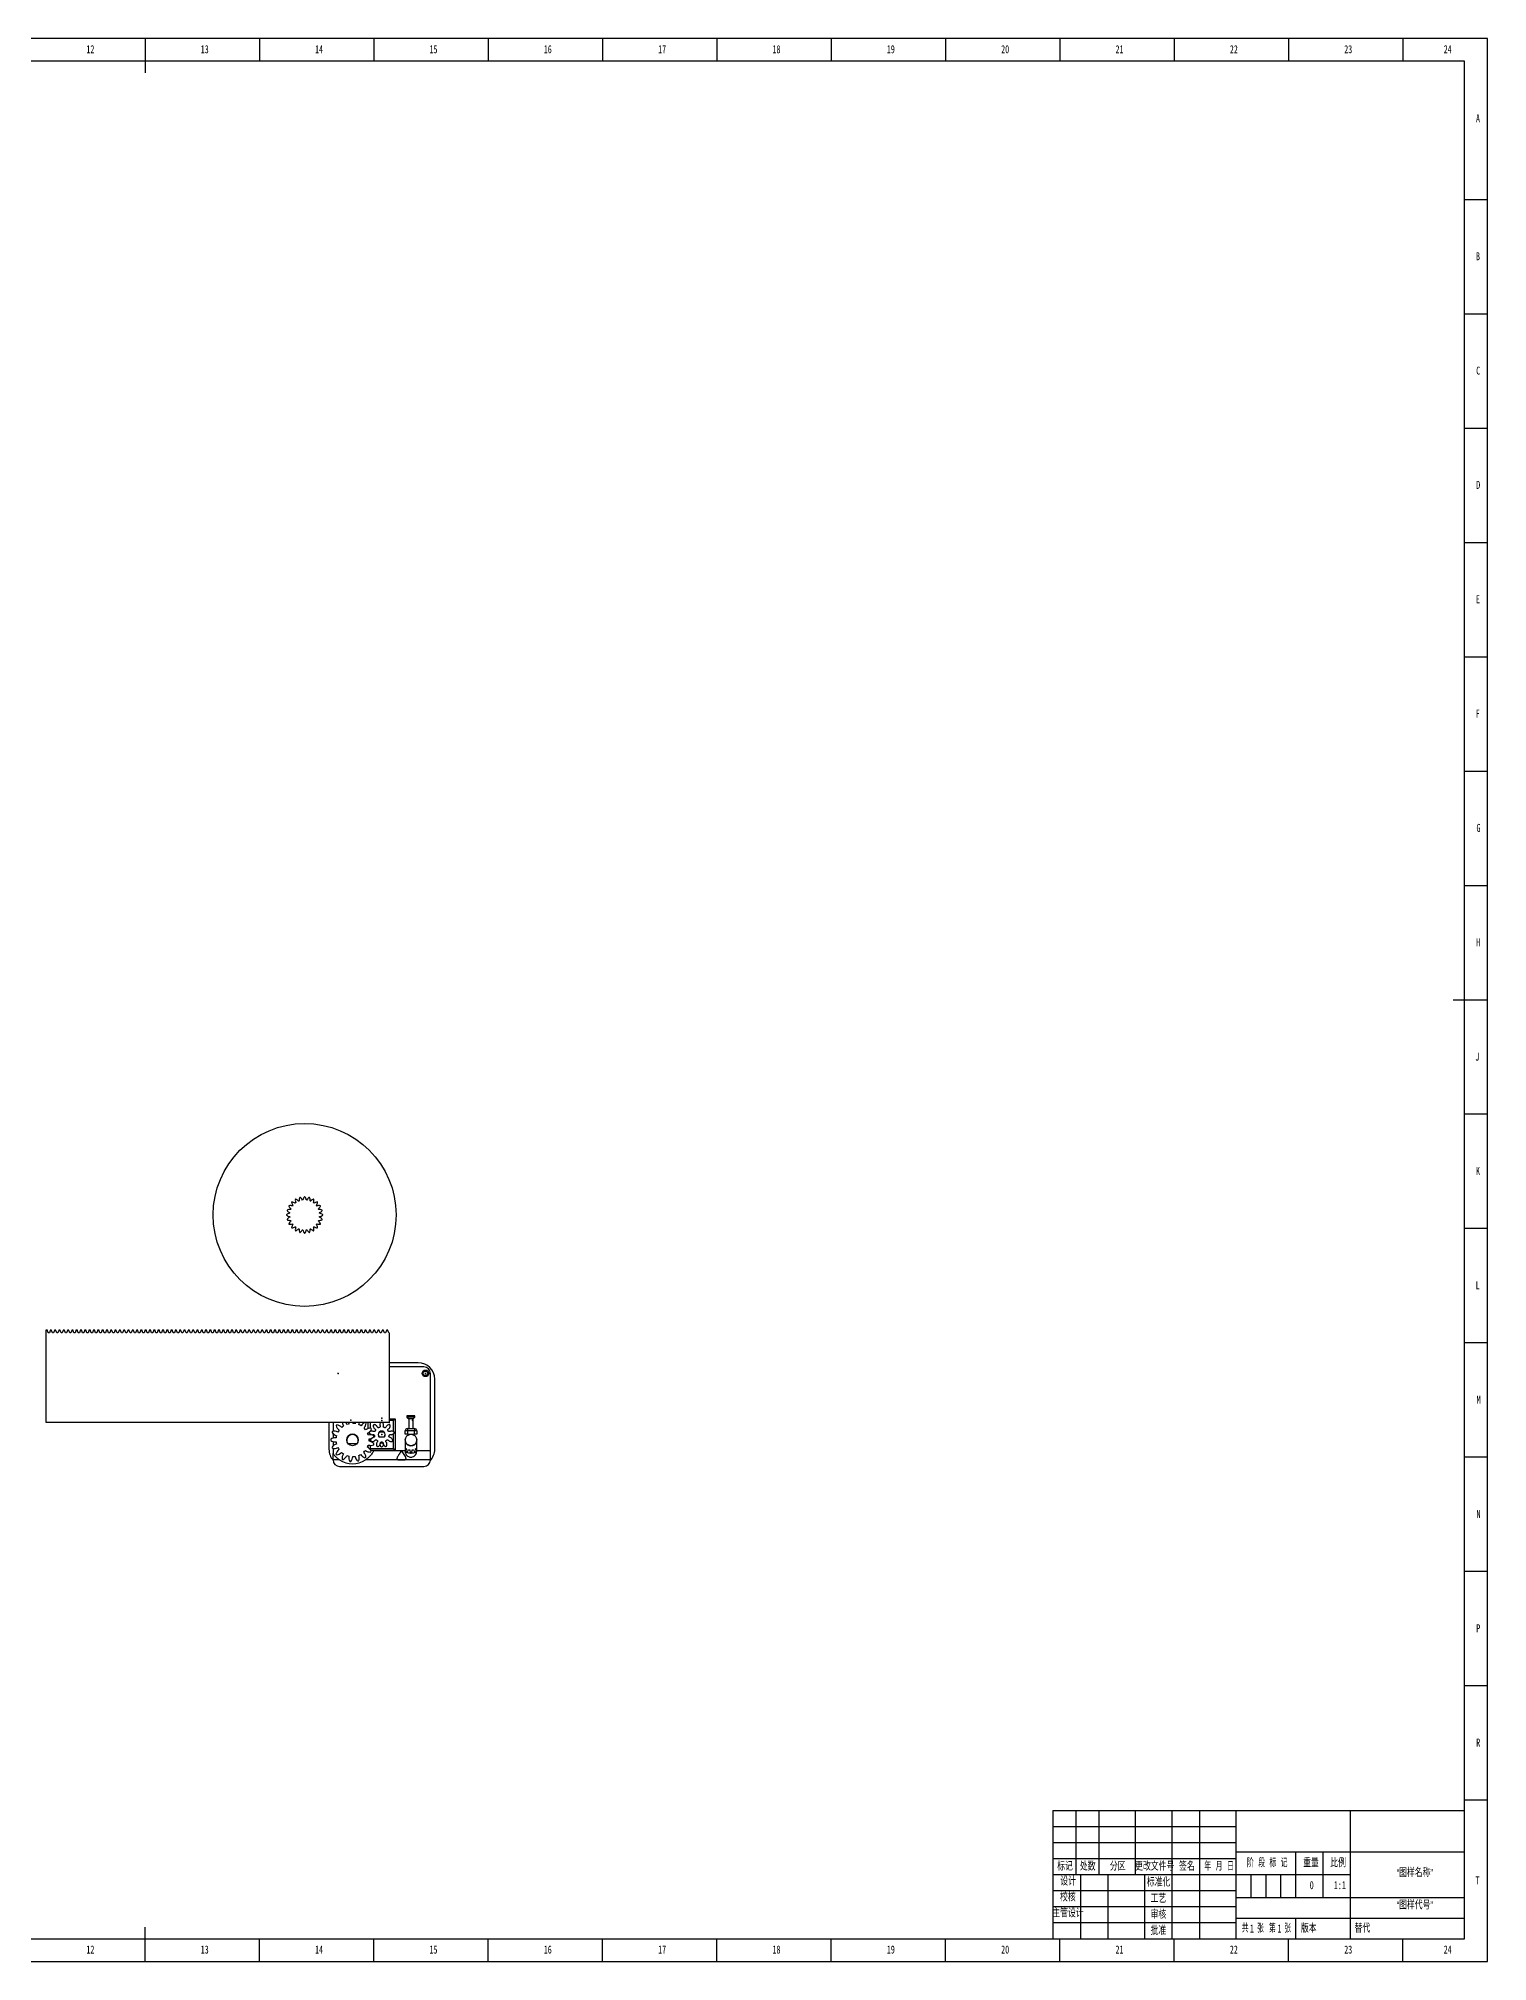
# Model space of a CAD drawing. Header units: millimetres. Extents: x 0 to 1189, y 0 to 841.
# Drawn here: x 555 to 1189, y 0 to 841 of the extents above; entities that cross this region are included whole.
import ezdxf

# ---------------------------------------------------------------- set-up
doc = ezdxf.new("R2010")
doc.units = ezdxf.units.MM
doc.header["$PDSIZE"] = -1
for name, color, linetype in [('10', 7, 'Continuous'), ('5', 7, 'Continuous'), ('9', 7, 'Continuous'), ('SLD-0', 7, 'Continuous')]:
    doc.layers.add(name, color=color, linetype=linetype)
doc.styles.add('SLDTEXTSTYLE0', font='TXT', dxfattribs={"width": 0.7, "bigfont": 'bigfont'})
doc.styles.add('SLDTEXTSTYLE1', font='TXT', dxfattribs={"width": 0.6, "bigfont": 'bigfont'})
doc.styles.add('SLDTEXTSTYLE2', font='TXT', dxfattribs={"width": 0.614286, "bigfont": 'bigfont'})
doc.styles.add('SLDTEXTSTYLE3', font='TXT', dxfattribs={"width": 0.62, "bigfont": 'bigfont'})
doc.styles.add('SLDTEXTSTYLE5', font='TXT', dxfattribs={"width": 0.7})

msp = doc.modelspace()

# ---------------------------------------------------------------- linework, layer by layer
at = {"color": 7, "linetype": 'Continuous', "lineweight": 25}
for p, q in [((558.8, 235.7), (558.8, 276.3)), ((558.8, 276.3), (559.13, 276.3)), ((559.62, 274.95), (559.13, 276.3)), ((560.15, 274.95), (559.62, 274.95)), ((560.64, 276.3), (560.15, 274.95)), ((560.64, 276.3), (561.01, 276.3)), ((561.5, 274.95), (561.01, 276.3)), ((562.04, 274.95), (561.5, 274.95)), ((562.53, 276.3), (562.04, 274.95)), ((562.53, 276.3), (562.9, 276.3)), ((563.39, 274.95), (562.9, 276.3)), ((563.92, 274.95), (563.39, 274.95)), ((564.41, 276.3), (563.92, 274.95)), ((564.41, 276.3), (564.78, 276.3)), ((565.27, 274.95), (564.78, 276.3)), ((565.81, 274.95), (565.27, 274.95)), ((566.3, 276.3), (565.81, 274.95)), ((566.3, 276.3), (566.67, 276.3)), ((567.16, 274.95), (566.67, 276.3)), ((567.69, 274.95), (567.16, 274.95)), ((568.18, 276.3), (567.69, 274.95)), ((568.18, 276.3), (568.55, 276.3)), ((569.04, 274.95), (568.55, 276.3)), ((569.58, 274.95), (569.04, 274.95)), ((570.07, 276.3), (569.58, 274.95)), ((570.07, 276.3), (570.44, 276.3)), ((570.93, 274.95), (570.44, 276.3)), ((571.46, 274.95), (570.93, 274.95)), ((571.95, 276.3), (571.46, 274.95)), ((571.95, 276.3), (572.32, 276.3)), ((572.81, 274.95), (572.32, 276.3)), ((573.35, 274.95), (572.81, 274.95)), ((573.84, 276.3), (573.35, 274.95)), ((573.84, 276.3), (574.21, 276.3)), ((574.7, 274.95), (574.21, 276.3)), ((575.23, 274.95), (574.7, 274.95)), ((575.72, 276.3), (575.23, 274.95)), ((575.72, 276.3), (576.09, 276.3)), ((576.58, 274.95), (576.09, 276.3)), ((577.12, 274.95), (576.58, 274.95)), ((577.61, 276.3), (577.12, 274.95)), ((577.61, 276.3), (577.98, 276.3)), ((578.47, 274.95), (577.98, 276.3)), ((579, 274.95), (578.47, 274.95)), ((579.49, 276.3), (579, 274.95)), ((579.49, 276.3), (579.86, 276.3)), ((580.35, 274.95), (579.86, 276.3)), ((580.89, 274.95), (580.35, 274.95)), ((581.38, 276.3), (580.89, 274.95)), ((581.38, 276.3), (581.75, 276.3)), ((582.24, 274.95), (581.75, 276.3)), ((582.77, 274.95), (582.24, 274.95)), ((583.26, 276.3), (582.77, 274.95)), ((583.26, 276.3), (583.63, 276.3)), ((584.12, 274.95), (583.63, 276.3)), ((584.66, 274.95), (584.12, 274.95)), ((585.15, 276.3), (584.66, 274.95)), ((585.15, 276.3), (585.52, 276.3)), ((586.01, 274.95), (585.52, 276.3)), ((586.54, 274.95), (586.01, 274.95)), ((587.03, 276.3), (586.54, 274.95)), ((587.03, 276.3), (587.4, 276.3)), ((587.89, 274.95), (587.4, 276.3)), ((588.43, 274.95), (587.89, 274.95)), ((588.92, 276.3), (588.43, 274.95)), ((588.92, 276.3), (589.29, 276.3)), ((589.78, 274.95), (589.29, 276.3)), ((590.31, 274.95), (589.78, 274.95)), ((590.8, 276.3), (590.31, 274.95)), ((590.8, 276.3), (591.17, 276.3)), ((591.66, 274.95), (591.17, 276.3)), ((592.2, 274.95), (591.66, 274.95)), ((592.69, 276.3), (592.2, 274.95)), ((592.69, 276.3), (593.06, 276.3)), ((593.55, 274.95), (593.06, 276.3)), ((594.08, 274.95), (593.55, 274.95)), ((594.57, 276.3), (594.08, 274.95)), ((594.57, 276.3), (594.94, 276.3)), ((595.43, 274.95), (594.94, 276.3)), ((595.97, 274.95), (595.43, 274.95)), ((596.46, 276.3), (595.97, 274.95)), ((596.46, 276.3), (596.83, 276.3)), ((597.32, 274.95), (596.83, 276.3)), ((597.85, 274.95), (597.32, 274.95)), ((598.34, 276.3), (597.85, 274.95)), ((598.34, 276.3), (598.71, 276.3)), ((599.2, 274.95), (598.71, 276.3)), ((599.74, 274.95), (599.2, 274.95)), ((600.23, 276.3), (599.74, 274.95)), ((600.23, 276.3), (600.59, 276.3)), ((601.09, 274.95), (600.59, 276.3)), ((601.62, 274.95), (601.09, 274.95)), ((602.11, 276.3), (601.62, 274.95)), ((602.11, 276.3), (602.48, 276.3)), ((602.97, 274.95), (602.48, 276.3)), ((603.51, 274.95), (602.97, 274.95)), ((604, 276.3), (603.51, 274.95)), ((604, 276.3), (604.36, 276.3)), ((604.86, 274.95), (604.36, 276.3)), ((605.39, 274.95), (604.86, 274.95)), ((605.88, 276.3), (605.39, 274.95)), ((605.88, 276.3), (606.25, 276.3)), ((606.74, 274.95), (606.25, 276.3)), ((607.28, 274.95), (606.74, 274.95)), ((607.77, 276.3), (607.28, 274.95)), ((607.77, 276.3), (608.13, 276.3)), ((608.63, 274.95), (608.13, 276.3)), ((609.16, 274.95), (608.63, 274.95)), ((609.65, 276.3), (609.16, 274.95)), ((609.65, 276.3), (610.02, 276.3)), ((610.51, 274.95), (610.02, 276.3)), ((611.05, 274.95), (610.51, 274.95)), ((611.54, 276.3), (611.05, 274.95)), ((611.54, 276.3), (611.9, 276.3)), ((612.4, 274.95), (611.9, 276.3)), ((612.93, 274.95), (612.4, 274.95)), ((613.42, 276.3), (612.93, 274.95)), ((613.42, 276.3), (613.79, 276.3)), ((614.28, 274.95), (613.79, 276.3)), ((614.82, 274.95), (614.28, 274.95)), ((615.31, 276.3), (614.82, 274.95)), ((615.31, 276.3), (615.67, 276.3)), ((616.17, 274.95), (615.67, 276.3)), ((616.7, 274.95), (616.17, 274.95)), ((617.19, 276.3), (616.7, 274.95)), ((617.19, 276.3), (617.56, 276.3)), ((618.05, 274.95), (617.56, 276.3)), ((618.59, 274.95), (618.05, 274.95)), ((619.08, 276.3), (618.59, 274.95)), ((619.08, 276.3), (619.44, 276.3)), ((619.94, 274.95), (619.44, 276.3)), ((620.47, 274.95), (619.94, 274.95)), ((620.96, 276.3), (620.47, 274.95)), ((620.96, 276.3), (621.33, 276.3)), ((621.82, 274.95), (621.33, 276.3)), ((622.36, 274.95), (621.82, 274.95)), ((622.85, 276.3), (622.36, 274.95)), ((622.85, 276.3), (623.21, 276.3)), ((623.71, 274.95), (623.21, 276.3)), ((624.24, 274.95), (623.71, 274.95)), ((624.73, 276.3), (624.24, 274.95)), ((624.73, 276.3), (625.1, 276.3)), ((625.59, 274.95), (625.1, 276.3)), ((626.13, 274.95), (625.59, 274.95)), ((626.62, 276.3), (626.13, 274.95)), ((626.62, 276.3), (626.98, 276.3)), ((627.48, 274.95), (626.98, 276.3)), ((628.01, 274.95), (627.48, 274.95)), ((628.5, 276.3), (628.01, 274.95)), ((628.5, 276.3), (628.87, 276.3)), ((629.36, 274.95), (628.87, 276.3)), ((629.9, 274.95), (629.36, 274.95)), ((630.39, 276.3), (629.9, 274.95)), ((630.39, 276.3), (630.75, 276.3)), ((631.25, 274.95), (630.75, 276.3)), ((631.78, 274.95), (631.25, 274.95)), ((632.27, 276.3), (631.78, 274.95)), ((632.27, 276.3), (632.64, 276.3)), ((633.13, 274.95), (632.64, 276.3)), ((633.67, 274.95), (633.13, 274.95)), ((634.16, 276.3), (633.67, 274.95)), ((634.16, 276.3), (634.52, 276.3)), ((635.02, 274.95), (634.52, 276.3)), ((635.55, 274.95), (635.02, 274.95)), ((636.04, 276.3), (635.55, 274.95)), ((636.04, 276.3), (636.41, 276.3)), ((636.9, 274.95), (636.41, 276.3)), ((637.43, 274.95), (636.9, 274.95)), ((637.93, 276.3), (637.43, 274.95)), ((637.93, 276.3), (638.29, 276.3)), ((638.79, 274.95), (638.29, 276.3)), ((639.32, 274.95), (638.79, 274.95)), ((639.81, 276.3), (639.32, 274.95)), ((639.81, 276.3), (640.18, 276.3)), ((640.67, 274.95), (640.18, 276.3)), ((641.2, 274.95), (640.67, 274.95)), ((641.7, 276.3), (641.2, 274.95)), ((641.7, 276.3), (642.06, 276.3)), ((642.56, 274.95), (642.06, 276.3)), ((643.09, 274.95), (642.56, 274.95)), ((643.58, 276.3), (643.09, 274.95)), ((643.58, 276.3), (643.95, 276.3)), ((644.44, 274.95), (643.95, 276.3)), ((644.97, 274.95), (644.44, 274.95)), ((645.47, 276.3), (644.97, 274.95)), ((645.47, 276.3), (645.83, 276.3)), ((646.33, 274.95), (645.83, 276.3)), ((646.86, 274.95), (646.33, 274.95)), ((647.35, 276.3), (646.86, 274.95)), ((647.35, 276.3), (647.72, 276.3)), ((648.21, 274.95), (647.72, 276.3)), ((648.74, 274.95), (648.21, 274.95)), ((649.24, 276.3), (648.74, 274.95)), ((649.24, 276.3), (649.6, 276.3)), ((650.1, 274.95), (649.6, 276.3)), ((650.63, 274.95), (650.1, 274.95)), ((651.12, 276.3), (650.63, 274.95)), ((651.12, 276.3), (651.49, 276.3)), ((651.98, 274.95), (651.49, 276.3)), ((652.51, 274.95), (651.98, 274.95)), ((653.01, 276.3), (652.51, 274.95)), ((653.01, 276.3), (653.37, 276.3)), ((653.87, 274.95), (653.37, 276.3)), ((654.4, 274.95), (653.87, 274.95)), ((654.89, 276.3), (654.4, 274.95)), ((654.89, 276.3), (655.26, 276.3)), ((655.75, 274.95), (655.26, 276.3)), ((656.28, 274.95), (655.75, 274.95)), ((656.78, 276.3), (656.28, 274.95)), ((656.78, 276.3), (657.14, 276.3)), ((657.63, 274.95), (657.14, 276.3)), ((658.17, 274.95), (657.63, 274.95)), ((658.66, 276.3), (658.17, 274.95)), ((658.66, 276.3), (659.03, 276.3)), ((659.52, 274.95), (659.03, 276.3)), ((660.05, 274.95), (659.52, 274.95)), ((660.55, 276.3), (660.05, 274.95)), ((660.55, 276.3), (660.91, 276.3)), ((661.4, 274.95), (660.91, 276.3)), ((661.94, 274.95), (661.4, 274.95)), ((662.43, 276.3), (661.94, 274.95)), ((662.43, 276.3), (662.8, 276.3)), ((663.29, 274.95), (662.8, 276.3)), ((663.82, 274.95), (663.29, 274.95)), ((664.32, 276.3), (663.82, 274.95)), ((664.32, 276.3), (664.68, 276.3)), ((665.17, 274.95), (664.68, 276.3)), ((665.71, 274.95), (665.17, 274.95)), ((666.2, 276.3), (665.71, 274.95)), ((666.2, 276.3), (666.57, 276.3)), ((667.06, 274.95), (666.57, 276.3)), ((667.59, 274.95), (667.06, 274.95)), ((668.09, 276.3), (667.59, 274.95)), ((668.09, 276.3), (668.45, 276.3)), ((668.94, 274.95), (668.45, 276.3)), ((669.48, 274.95), (668.94, 274.95)), ((669.97, 276.3), (669.48, 274.95)), ((669.97, 276.3), (670.34, 276.3)), ((670.83, 274.95), (670.34, 276.3)), ((671.36, 274.95), (670.83, 274.95)), ((671.86, 276.3), (671.36, 274.95)), ((671.86, 276.3), (672.22, 276.3)), ((672.71, 274.95), (672.22, 276.3)), ((673.25, 274.95), (672.71, 274.95)), ((673.74, 276.3), (673.25, 274.95)), ((673.74, 276.3), (674.11, 276.3)), ((674.6, 274.95), (674.11, 276.3)), ((675.13, 274.95), (674.6, 274.95)), ((675.63, 276.3), (675.13, 274.95)), ((675.63, 276.3), (675.99, 276.3)), ((676.48, 274.95), (675.99, 276.3)), ((677.02, 274.95), (676.48, 274.95)), ((677.51, 276.3), (677.02, 274.95)), ((677.51, 276.3), (677.88, 276.3)), ((678.37, 274.95), (677.88, 276.3)), ((678.9, 274.95), (678.37, 274.95)), ((679.4, 276.3), (678.9, 274.95)), ((679.4, 276.3), (679.76, 276.3)), ((680.25, 274.95), (679.76, 276.3)), ((680.79, 274.95), (680.25, 274.95)), ((681.28, 276.3), (680.79, 274.95)), ((681.28, 276.3), (681.65, 276.3)), ((682.14, 274.95), (681.65, 276.3)), ((682.67, 274.95), (682.14, 274.95)), ((683.17, 276.3), (682.67, 274.95)), ((683.17, 276.3), (683.53, 276.3)), ((684.02, 274.95), (683.53, 276.3)), ((684.56, 274.95), (684.02, 274.95)), ((685.05, 276.3), (684.56, 274.95)), ((685.05, 276.3), (685.42, 276.3)), ((685.91, 274.95), (685.42, 276.3)), ((686.44, 274.95), (685.91, 274.95)), ((686.94, 276.3), (686.44, 274.95)), ((686.94, 276.3), (687.3, 276.3)), ((687.79, 274.95), (687.3, 276.3)), ((688.33, 274.95), (687.79, 274.95)), ((688.82, 276.3), (688.33, 274.95)), ((688.82, 276.3), (689.19, 276.3)), ((689.68, 274.95), (689.19, 276.3)), ((690.21, 274.95), (689.68, 274.95)), ((690.71, 276.3), (690.21, 274.95)), ((690.71, 276.3), (691.07, 276.3)), ((691.56, 274.95), (691.07, 276.3)), ((692.1, 274.95), (691.56, 274.95)), ((692.59, 276.3), (692.1, 274.95)), ((692.59, 276.3), (692.96, 276.3)), ((693.45, 274.95), (692.96, 276.3)), ((693.98, 274.95), (693.45, 274.95)), ((694.47, 276.3), (693.98, 274.95)), ((694.47, 276.3), (694.84, 276.3)), ((695.33, 274.95), (694.84, 276.3)), ((695.87, 274.95), (695.33, 274.95)), ((696.36, 276.3), (695.87, 274.95)), ((696.36, 276.3), (696.73, 276.3)), ((697.22, 274.95), (696.73, 276.3)), ((697.75, 274.95), (697.22, 274.95)), ((698.24, 276.3), (697.75, 274.95)), ((698.24, 276.3), (698.61, 276.3)), ((699.1, 274.95), (698.61, 276.3)), ((699.64, 274.95), (699.1, 274.95)), ((700.13, 276.3), (699.64, 274.95)), ((700.13, 276.3), (700.5, 276.3)), ((700.99, 274.95), (700.5, 276.3)), ((701.52, 274.95), (700.99, 274.95)), ((702.01, 276.3), (701.52, 274.95)), ((702.01, 276.3), (702.38, 276.3)), ((702.87, 274.95), (702.38, 276.3)), ((703.41, 274.95), (702.87, 274.95)), ((703.9, 276.3), (703.41, 274.95)), ((703.9, 276.3), (704.27, 276.3)), ((704.76, 274.95), (704.27, 276.3)), ((705.29, 274.95), (704.76, 274.95)), ((705.78, 276.3), (705.29, 274.95)), ((705.78, 276.3), (706.15, 276.3)), ((706.64, 274.95), (706.15, 276.3)), ((707.18, 274.95), (706.64, 274.95)), ((707.67, 276.3), (707.18, 274.95)), ((707.67, 276.3), (708.04, 276.3)), ((708.53, 274.95), (708.04, 276.3)), ((708.8, 274.95), (708.53, 274.95)), ((708.8, 274.95), (708.8, 235.7)), ((721.47, 261.87), (708.8, 261.87)), ((723.94, 260.06), (708.8, 260.06)), ((725.44, 256.7), (725.69, 256.29)), ((726.77, 223.39), (726.77, 257.23)), ((728.67, 224.02), (728.67, 254.67)), ((708.8, 235.7), (558.8, 235.7)), ((682.42, 235.7), (682.42, 224.02)), ((684.21, 235.7), (684.21, 231.86)), ((699.59, 233.1), (699.59, 235.7)), ((700.39, 235.7), (700.39, 233.22)), ((708.8, 237.36), (711.39, 237.36)), ((710.59, 236.56), (708.8, 236.56)), ((711.39, 237.36), (710.59, 236.56)), ((710.59, 231.79), (710.59, 236.56)), ((711.39, 237.36), (711.39, 223.56)), ((716.52, 238.58), (716.52, 238.13)), ((718.27, 238.58), (716.52, 238.58)), ((716.52, 238.13), (717.27, 237.38)), ((718.27, 238.13), (716.52, 238.13)), ((717.27, 237.38), (717.27, 233.08)), ((718.27, 237.38), (717.27, 237.38)), ((720.02, 238.58), (718.27, 238.58)), ((720.02, 238.13), (718.27, 238.13)), ((719.27, 237.38), (718.27, 237.38)), ((719.27, 237.38), (720.02, 238.13)), ((719.27, 233.08), (719.27, 237.38)), ((720.02, 238.13), (720.02, 238.58)), ((684.21, 230.86), (684.21, 228.86)), ((684.21, 227.44), (684.21, 225.49)), ((699.59, 230.37), (699.59, 231.28)), ((700.39, 230.84), (700.39, 230.28)), ((700.39, 228.6), (700.39, 227.43)), ((704.25, 229.53), (706.73, 229.53)), ((706.61, 231.46), (704.37, 231.46)), ((710.59, 224.36), (710.59, 230.83)), ((715.77, 230.58), (715.77, 232.08)), ((716.77, 232.08), (715.77, 232.08)), ((716.77, 230.58), (715.77, 230.58)), ((715.77, 228.08), (715.77, 223.39)), ((716.77, 233.08), (719.77, 233.08)), ((716.77, 233.08), (716.77, 232.08)), ((719.77, 232.08), (716.77, 232.08)), ((716.77, 232.08), (716.77, 230.58)), ((716.77, 230.58), (719.77, 230.58)), ((719.77, 233.08), (719.77, 232.08)), ((720.77, 232.08), (719.77, 232.08)), ((719.77, 230.58), (719.77, 232.08)), ((720.77, 230.58), (719.77, 230.58)), ((720.77, 232.08), (720.77, 230.58)), ((720.77, 223.39), (720.77, 228.08)), ((684.21, 224.44), (684.21, 222.13)), ((684.21, 219.39), (684.21, 222.13)), ((687.04, 219.39), (684.21, 219.39)), ((690.71, 226.58), (694.71, 226.58)), ((726.77, 219.39), (698.38, 219.39)), ((699.59, 224.74), (699.59, 225.8)), ((700.39, 224.36), (700.23, 224.2)), ((700.39, 225.75), (700.39, 224.36)), ((700.39, 224.36), (710.59, 224.36)), ((711.39, 223.56), (700.7, 223.56)), ((714.13, 223.39), (701.97, 223.39)), ((711.39, 223.56), (710.59, 224.36)), ((715.77, 223.39), (714.13, 223.39)), ((715.77, 223.39), (715.77, 223.08)), ((720.77, 223.08), (720.77, 223.39)), ((726.77, 223.39), (720.77, 223.39)), ((726.77, 219.39), (726.77, 223.39)), ((687.04, 216.56), (723.94, 216.56)), ((694.86, 217.93), (694.86, 217.93))]:
    msp.add_line(p, q, dxfattribs=at)
at = {"color": 7, "linetype": 'Continuous'}
for p, q in [((686.39, 257.23), (686.27, 257.23)), ((686.39, 257.23), (686.39, 257.46)), ((724.59, 257.23), (724.47, 257.23)), ((724.59, 257.23), (724.59, 257.46)), ((691.99, 236.71), (691.87, 236.71)), ((691.99, 236.71), (691.87, 236.71)), ((691.99, 236.71), (691.99, 236.94)), ((691.99, 236.71), (691.99, 236.94)), ((705.49, 237.56), (705.37, 237.56)), ((705.49, 236.56), (705.37, 236.56)), ((705.49, 237.56), (705.49, 237.79)), ((705.49, 236.56), (705.49, 236.79)), ((708.8, 235.7), (708.68, 235.7)), ((708.8, 235.7), (708.68, 235.7)), ((708.8, 235.7), (708.8, 235.93)), ((708.8, 235.7), (708.8, 235.93)), ((718.99, 236.71), (718.87, 236.71)), ((718.99, 236.71), (718.87, 236.71)), ((718.99, 236.71), (718.99, 236.94)), ((718.99, 236.71), (718.99, 236.94)), ((705.49, 230.46), (705.37, 230.46)), ((705.49, 230.46), (705.37, 230.46)), ((705.49, 230.46), (705.49, 230.69)), ((705.49, 230.46), (705.49, 230.69)), ((705.49, 230.46), (705.49, 230.69)), ((705.49, 230.46), (705.49, 230.69)), ((705.49, 230.46), (705.49, 230.69)), ((705.49, 230.46), (705.49, 230.69)), ((705.49, 230.46), (705.6, 230.46)), ((705.49, 230.46), (705.6, 230.46)), ((705.49, 230.46), (705.6, 230.46)), ((705.49, 230.46), (705.6, 230.46))]:
    msp.add_line(p, q, dxfattribs=at)
at = {"color": 7, "linetype": 'Continuous', "lineweight": 25, "flags": 128}
for points in [[(723.78, 258.44), (724.1, 258.19), (724.16, 258.14)], [(691.29, 235.19), (691.24, 235.49), (691.23, 235.7)], [(692.91, 235.7), (692.92, 235.63), (692.92, 235.33)], [(693.95, 235.22), (694.02, 235.52), (694.07, 235.7)], [(715.75, 222.97), (715.87, 222.91), (716.08, 222.82)], [(720.46, 222.82), (720.67, 222.91), (720.78, 222.97)]]:
    msp.add_lwpolyline(points, dxfattribs=at)
at = {"color": 7, "linetype": 'Continuous', "lineweight": 25}
for centre, radius in [((671.78, 326.5), 40), ((724.59, 257.23), 1.45), ((724.59, 257.23), 1), ((692.71, 228.08), 2.5), ((718.27, 228.08), 2.5)]:
    msp.add_circle(centre, radius, dxfattribs=at)
for centre, radius, start, end in [((671.78, 326.5), 7.95, 164.40628, 165.59372), ((666.93, 330.69), 3.6, 217.81939, 242.4086), ((665.48, 325.31), 3.6, 87.5914, 112.18061), ((671.78, 326.5), 7.95, 149.40628, 150.59372), ((668.18, 331.8), 3.6, 202.81939, 227.4086), ((665.39, 326.98), 3.6, 72.5914, 97.18061), ((671.78, 326.5), 6.6, 156.32898, 158.67102), ((671.78, 326.5), 7.95, 134.40628, 135.59372), ((669.67, 332.56), 3.6, 187.81939, 212.4086), ((665.73, 328.62), 3.6, 57.5914, 82.18061), ((671.78, 326.5), 6.6, 141.32898, 143.67102), ((671.78, 326.5), 6.6, 126.32898, 128.67102), ((671.31, 332.9), 3.6, 172.81939, 197.4086), ((671.78, 326.5), 7.95, 119.40628, 120.59372), ((666.48, 330.11), 3.6, 42.5914, 67.18061), ((671.78, 326.5), 6.6, 111.32898, 113.67102), ((672.98, 332.8), 3.6, 157.81939, 182.4086), ((671.78, 326.5), 7.95, 104.40628, 105.59372), ((667.6, 331.36), 3.6, 27.5914, 52.18061), ((671.78, 326.5), 6.6, 96.32898, 98.67102), ((674.57, 332.28), 3.6, 142.81939, 167.4086), ((671.78, 326.5), 7.95, 89.40628, 90.59372), ((669, 332.28), 3.6, 12.5914, 37.18061), ((671.78, 326.5), 6.6, 81.32898, 83.67102), ((675.97, 331.36), 3.6, 127.81939, 152.4086), ((671.78, 326.5), 7.95, 74.40628, 75.59372), ((670.59, 332.8), 3.6, 357.5914, 22.18061), ((671.78, 326.5), 6.6, 66.32898, 68.67102), ((677.08, 330.11), 3.6, 112.81939, 137.4086), ((671.78, 326.5), 7.95, 59.40628, 60.59372), ((672.26, 332.9), 3.6, 342.5914, 7.18061), ((671.78, 326.5), 6.6, 51.32898, 53.67102), ((677.84, 328.62), 3.6, 97.81939, 122.4086), ((673.9, 332.56), 3.6, 327.5914, 352.18061), ((671.78, 326.5), 6.6, 36.32898, 38.67102), ((678.18, 326.98), 3.6, 82.81939, 107.4086), ((671.78, 326.5), 7.95, 44.40628, 45.59372), ((675.39, 331.8), 3.6, 312.5914, 337.18061), ((671.78, 326.5), 6.6, 21.32898, 23.67102), ((678.08, 325.31), 3.6, 67.81939, 92.4086), ((676.64, 330.69), 3.6, 297.5914, 322.18061), ((671.78, 326.5), 7.95, 29.40628, 30.59372), ((671.78, 326.5), 7.95, 14.40628, 15.59372), ((666.01, 323.72), 3.6, 102.5914, 127.18061), ((671.78, 326.5), 7.95, 179.40628, 180.59372), ((666.01, 329.29), 3.6, 232.81939, 257.4086), ((666.93, 322.32), 3.6, 117.5914, 142.18061), ((671.78, 326.5), 7.95, 194.40628, 195.59372), ((665.48, 327.7), 3.6, 247.81939, 272.4086), ((668.18, 321.2), 3.6, 132.5914, 157.18061), ((671.78, 326.5), 7.95, 209.40628, 210.59372), ((665.39, 326.03), 3.6, 262.81939, 287.4086), ((671.78, 326.5), 6.6, 171.32898, 173.67102), ((671.78, 326.5), 6.6, 186.32898, 188.67102), ((671.78, 326.5), 6.6, 201.32898, 203.67102), ((669.67, 320.45), 3.6, 147.5914, 172.18061), ((671.78, 326.5), 7.95, 224.40628, 225.59372), ((665.73, 324.39), 3.6, 277.81939, 302.4086), ((671.78, 326.5), 6.6, 216.32898, 218.67102), ((671.78, 326.5), 6.6, 231.32898, 233.67102), ((671.31, 320.11), 3.6, 162.5914, 187.18061), ((671.78, 326.5), 7.95, 239.40628, 240.59372), ((666.48, 322.89), 3.6, 292.81939, 317.4086), ((671.78, 326.5), 6.6, 246.32898, 248.67102), ((672.98, 320.2), 3.6, 177.5914, 202.18061), ((667.6, 321.65), 3.6, 307.81939, 332.4086), ((671.78, 326.5), 6.6, 261.32898, 263.67102), ((674.57, 320.73), 3.6, 192.5914, 217.18061), ((669, 320.73), 3.6, 322.81939, 347.4086), ((671.78, 326.5), 6.6, 276.32898, 278.67102), ((675.97, 321.65), 3.6, 207.5914, 232.18061), ((670.59, 320.2), 3.6, 337.81939, 2.4086), ((671.78, 326.5), 6.6, 291.32898, 293.67102), ((677.08, 322.89), 3.6, 222.5914, 247.18061), ((671.78, 326.5), 6.6, 306.32898, 308.67102), ((672.26, 320.11), 3.6, 352.81939, 17.4086), ((671.78, 326.5), 7.95, 299.40628, 300.59372), ((677.84, 324.39), 3.6, 237.5914, 262.18061), ((671.78, 326.5), 6.6, 321.32898, 323.67102), ((673.9, 320.45), 3.6, 7.81939, 32.4086), ((678.18, 326.03), 3.6, 252.5914, 277.18061), ((671.78, 326.5), 7.95, 314.40628, 315.59372), ((671.78, 326.5), 6.6, 336.32898, 338.67102), ((675.39, 321.2), 3.6, 22.81939, 47.4086), ((678.08, 327.7), 3.6, 267.5914, 292.18061), ((671.78, 326.5), 6.6, 6.32898, 8.67102), ((671.78, 326.5), 6.6, 351.32898, 353.67102), ((676.64, 322.32), 3.6, 37.81939, 62.4086), ((677.56, 323.72), 3.6, 52.81939, 77.4086), ((677.56, 329.29), 3.6, 282.5914, 307.18061), ((671.78, 326.5), 7.95, 329.40628, 330.59372), ((671.78, 326.5), 7.95, 344.40628, 345.59372), ((671.78, 326.5), 7.95, 359.40628, 0.59372), ((671.78, 326.5), 7.95, 254.40628, 255.59372), ((671.78, 326.5), 7.95, 269.40628, 270.59372), ((671.78, 326.5), 7.95, 284.40628, 285.59372), ((721.47, 254.67), 7.2, 0, 90), ((723.94, 257.23), 2.83, 0, 90), ((691.7, 236.01), 3.4, 185.17997, 212.12687), ((687.09, 233.76), 3.4, 19.84767, 34.71795), ((692.39, 236.06), 3.4, 337.49473, 353.83697), ((699.35, 232.52), 3.4, 110.88952, 148.59745), ((692.71, 228.08), 9.5, 51.0192, 53.28903), ((685.12, 225.59), 3.4, 83.37708, 124.12268), ((692.71, 228.08), 9.5, 178.07803, 180.95533), ((685.17, 230.71), 3.4, 234.91068, 275.65628), ((692.71, 228.08), 9.5, 156.90156, 159.77886), ((686.62, 233.25), 3.4, 213.73421, 254.47981), ((684.73, 228.5), 3.4, 62.20061, 102.94621), ((692.71, 228.08), 7.25, 186.0162, 194.19363), ((692.71, 228.08), 7.25, 164.83972, 173.01716), ((692.71, 228.08), 9.5, 135.72509, 138.60239), ((688.9, 235.1), 3.4, 192.55774, 233.30334), ((685.42, 231.35), 3.4, 41.02414, 81.76974), ((692.71, 228.08), 7.25, 143.66325, 151.84069), ((692.71, 228.08), 7.25, 122.48678, 130.66422), ((692.71, 228.08), 2.5, 323.1301, 216.8699), ((692.71, 228.08), 7.25, 101.31031, 109.48775), ((692.71, 228.08), 7.25, 80.13384, 88.31128), ((692.71, 228.08), 7.25, 58.95737, 67.13481), ((695.29, 235.64), 3.4, 316.31825, 357.06385), ((692.71, 228.08), 7.25, 37.7809, 45.95834), ((700.5, 229.82), 3.4, 86.67538, 127.42098), ((697.85, 234.2), 3.4, 295.14178, 335.88738), ((692.71, 228.08), 7.25, 16.60443, 24.78187), ((700.61, 226.89), 3.4, 65.49891, 106.24451), ((699.71, 231.93), 3.4, 273.96531, 314.71091), ((692.71, 228.08), 7.25, 355.42796, 3.6054), ((699.64, 224.12), 3.4, 44.32244, 85.06804), ((692.71, 228.08), 9.5, 29.84273, 32.72004), ((692.71, 228.08), 9.5, 8.66626, 11.54356), ((705.49, 230.46), 3.25, 188.15922, 191.84078), ((705.49, 230.46), 3.25, 148.15922, 151.84078), ((705.49, 230.46), 3.25, 228.15922, 231.84078), ((705.49, 230.46), 1.55, 0, 180), ((705.49, 230.46), 1.55, 180, 216.8699), ((705.49, 230.46), 1.5, 138.18969, 218.31613), ((705.49, 230.46), 3.25, 108.15922, 111.84078), ((705.49, 230.46), 1.5, 41.81031, 138.18969), ((705.49, 230.46), 3.25, 268.15922, 271.84078), ((705.49, 230.46), 3.25, 68.15922, 71.84078), ((705.49, 230.46), 1.5, 321.68387, 41.81031), ((705.49, 230.46), 1.55, 323.1301, 0), ((705.49, 230.46), 3.25, 308.15922, 311.84078), ((705.49, 230.46), 3.25, 28.15922, 31.84078), ((705.49, 230.46), 3.25, 348.15922, 351.84078), ((716.77, 232.08), 1, 90, 180), ((718.27, 228.08), 2.6, 195.94237, 344.05763), ((719.77, 232.08), 1, 0, 90), ((689.62, 224.02), 7.2, 180, 221.31872), ((686.54, 223.01), 3.4, 104.55355, 145.29915), ((692.71, 228.08), 9.5, 199.2545, 202.1318), ((684.73, 227.8), 3.4, 256.08715, 296.83275), ((687.04, 219.39), 2.83, 180, 270), ((688.78, 221.13), 3.4, 125.73002, 166.47562), ((692.71, 228.08), 9.5, 220.43097, 223.30827), ((685.37, 224.94), 3.4, 277.26362, 318.00922), ((692.71, 228.08), 7.25, 207.19267, 215.3701), ((692.71, 228.08), 10.38, 236.85981, 303.14019), ((692.71, 228.08), 7.25, 228.36914, 236.54657), ((691.56, 220.18), 3.4, 146.90649, 187.65209), ((692.71, 228.08), 9.5, 241.60744, 244.48474), ((687, 222.5), 3.4, 298.44009, 339.18569), ((692.71, 228.08), 7.25, 249.54561, 257.72304), ((694.49, 220.3), 3.4, 168.08296, 208.82856), ((689.4, 220.81), 3.4, 319.61656, 0.36216), ((692.71, 228.08), 7.25, 270.72208, 278.89951), ((697.19, 221.47), 3.4, 189.25943, 230.00503), ((692.71, 228.08), 9.5, 283.96038, 286.83768), ((692.71, 228.08), 7.25, 291.89855, 300.07598), ((692.25, 220.11), 3.4, 340.79303, 21.53863), ((699.27, 223.53), 3.4, 210.4359, 251.1815), ((692.71, 228.08), 7.25, 313.07502, 321.25245), ((695.16, 220.48), 3.4, 1.9695, 42.7151), ((692.71, 228.08), 9.5, 305.13685, 308.01415), ((700.47, 226.21), 3.4, 231.61237, 272.35797), ((692.71, 228.08), 7.25, 334.25149, 342.42893), ((697.74, 221.88), 3.4, 23.14597, 63.89157), ((700.63, 229.14), 3.4, 252.78884, 293.53444), ((692.71, 228.08), 9.5, 326.31332, 329.19062), ((692.71, 228.08), 9.5, 347.48979, 350.36709), ((705.49, 225.96), 0.8, 169.16049, 0), ((705.49, 225.96), 0.8, 32.93423, 147.06694), ((718.27, 228.08), 4.35, 234.14266, 242.32793), ((718.06, 223.3), 2.04, 152.67664, 180), ((718.06, 223.3), 2.04, 180, 193.43348), ((718.27, 228.08), 5.7, 247.38882, 250.25823), ((715.2, 224.41), 2.04, 304.21358, 344.97042), ((718.27, 228.08), 5.7, 250.25823, 268.56529), ((718.27, 228.08), 4.35, 255.31913, 263.5044), ((719.81, 223.54), 2.04, 173.85311, 180), ((719.81, 223.54), 2.04, 180, 214.60995), ((718.27, 228.08), 5.7, 268.56529, 271.43471), ((716.73, 223.54), 2.04, 325.39005, 6.14689), ((718.27, 228.08), 5.7, 271.43471, 289.74177), ((718.27, 228.08), 4.35, 276.4956, 284.68087), ((721.34, 224.41), 2.04, 195.02958, 235.78642), ((718.27, 228.08), 5.7, 289.74177, 292.61118), ((718.27, 228.08), 4.35, 297.67207, 305.85734), ((718.48, 223.3), 2.04, 346.56652, 27.32336), ((723.94, 219.39), 2.83, 270, 0), ((721.47, 224.02), 7.2, 317.27122, 0), ((692.71, 228.08), 9.5, 262.78391, 265.66121)]:
    msp.add_arc(centre, radius, start, end, dxfattribs=at)
for points, knots in [([(705.06, 235.7), (704.97, 235.56), (704.75, 235.23), (704.71, 234.85), (704.69, 234.64)], [0, 0, 0, 0, 0.446611, 1, 1, 1, 1]), ([(706.29, 234.64), (706.28, 234.77), (706.26, 235.04), (706.12, 235.4), (705.99, 235.61), (705.93, 235.7)], [0, 0, 0, 0, 0.353684, 0.708458, 1, 1, 1, 1]), ([(700.13, 231.7), (700.11, 231.59), (700.07, 231.41), (700.04, 231.22), (700.03, 231.14)], [0, 0, 0, 0, 0.559987, 1, 1, 1, 1]), ([(700.03, 231.14), (700.23, 230.95), (700.57, 230.61), (701.04, 230.46), (701.24, 230.4)], [0, 0, 0, 0, 0.561048, 1, 1, 1, 1]), ([(701.52, 231.98), (701.38, 231.99), (701.12, 232.02), (700.64, 231.92), (700.32, 231.78), (700.13, 231.7)], [0, 0, 0, 0, 0.2794274, 0.5597153, 1, 1, 1, 1]), ([(701.48, 229.07), (701.36, 228.99), (701.14, 228.84), (700.84, 228.46), (700.68, 228.15), (700.59, 227.96)], [0, 0, 0, 0, 0.279427, 0.559715, 1, 1, 1, 1]), ([(700.59, 227.96), (700.64, 227.87), (700.73, 227.7), (700.83, 227.54), (700.87, 227.47)], [0, 0, 0, 0, 0.559987, 1, 1, 1, 1]), ([(700.87, 227.47), (701.15, 227.45), (701.63, 227.41), (702.08, 227.6), (702.27, 227.69)], [0, 0, 0, 0, 0.561048, 1, 1, 1, 1]), ([(701.24, 230.4), (701.45, 230.44), (701.76, 230.49), (702.1, 230.32), (702.23, 230.16), (702.26, 230.05), (702.27, 230)], [0, 0, 0, 0, 0.499106, 0.748938, 0.8745, 1, 1, 1, 1]), ([(702.31, 229.8), (702.31, 229.75), (702.32, 229.64), (702.25, 229.44), (702, 229.17), (701.68, 229.11), (701.48, 229.07)], [0, 0, 0, 0, 0.1255, 0.251062, 0.500894, 1, 1, 1, 1]), ([(702.62, 232), (702.59, 231.96), (702.54, 231.87), (702.35, 231.76), (701.98, 231.72), (701.7, 231.87), (701.52, 231.98)], [0, 0, 0, 0, 0.1255, 0.251062, 0.500894, 1, 1, 1, 1]), ([(702.18, 234.85), (702.09, 234.79), (701.94, 234.67), (701.8, 234.55), (701.74, 234.49)], [0, 0, 0, 0, 0.559987, 1, 1, 1, 1]), ([(701.74, 234.49), (701.77, 234.22), (701.82, 233.73), (702.08, 233.33), (702.2, 233.15)], [0, 0, 0, 0, 0.561048, 1, 1, 1, 1]), ([(703.42, 234.17), (703.33, 234.27), (703.14, 234.47), (702.71, 234.7), (702.38, 234.79), (702.18, 234.85)], [0, 0, 0, 0, 0.279427, 0.559715, 1, 1, 1, 1]), ([(702.2, 233.15), (702.38, 233.04), (702.65, 232.88), (702.8, 232.53), (702.8, 232.32), (702.75, 232.23), (702.73, 232.18)], [0, 0, 0, 0, 0.499106, 0.748938, 0.8745, 1, 1, 1, 1]), ([(702.27, 227.69), (702.41, 227.85), (702.62, 228.09), (702.99, 228.17), (703.19, 228.13), (703.28, 228.07), (703.32, 228.04)], [0, 0, 0, 0, 0.4991055, 0.7489383, 0.8744999, 1, 1, 1, 1]), ([(703.48, 227.91), (703.52, 227.87), (703.59, 227.8), (703.67, 227.6), (703.65, 227.23), (703.45, 226.98), (703.31, 226.82)], [0, 0, 0, 0, 0.1255, 0.251062, 0.500894, 1, 1, 1, 1]), ([(704.28, 233.48), (704.23, 233.47), (704.13, 233.44), (703.92, 233.47), (703.61, 233.68), (703.49, 233.98), (703.42, 234.17)], [0, 0, 0, 0, 0.1255, 0.251062, 0.500894, 1, 1, 1, 1]), ([(704.69, 234.64), (704.76, 234.44), (704.86, 234.14), (704.76, 233.78), (704.62, 233.62), (704.52, 233.57), (704.48, 233.55)], [0, 0, 0, 0, 0.499106, 0.748938, 0.8745, 1, 1, 1, 1]), ([(704.81, 226.27), (704.82, 226.48), (704.82, 226.8), (705.04, 227.1), (705.23, 227.2), (705.33, 227.21), (705.39, 227.22)], [0, 0, 0, 0, 0.499106, 0.748938, 0.8745, 1, 1, 1, 1]), ([(705.59, 227.22), (705.65, 227.21), (705.75, 227.2), (705.93, 227.1), (706.16, 226.8), (706.16, 226.48), (706.17, 226.27)], [0, 0, 0, 0, 0.1255, 0.251062, 0.500894, 1, 1, 1, 1]), ([(706.5, 233.55), (706.45, 233.57), (706.36, 233.62), (706.22, 233.78), (706.11, 234.14), (706.22, 234.44), (706.29, 234.64)], [0, 0, 0, 0, 0.1255, 0.251062, 0.500894, 1, 1, 1, 1]), ([(707.56, 234.17), (707.48, 233.98), (707.37, 233.68), (707.06, 233.47), (706.85, 233.44), (706.75, 233.47), (706.7, 233.48)], [0, 0, 0, 0, 0.499106, 0.748938, 0.8745, 1, 1, 1, 1]), ([(707.67, 226.82), (707.53, 226.98), (707.33, 227.23), (707.31, 227.6), (707.39, 227.8), (707.46, 227.87), (707.5, 227.91)], [0, 0, 0, 0, 0.499106, 0.748938, 0.8745, 1, 1, 1, 1]), ([(708.8, 234.85), (708.54, 234.78), (708.07, 234.65), (707.72, 234.32), (707.56, 234.17)], [0, 0, 0, 0, 0.561048, 1, 1, 1, 1]), ([(707.66, 228.04), (707.7, 228.07), (707.78, 228.13), (707.99, 228.17), (708.36, 228.09), (708.57, 227.85), (708.7, 227.69)], [0, 0, 0, 0, 0.1255, 0.251062, 0.500894, 1, 1, 1, 1]), ([(708.25, 232.18), (708.23, 232.23), (708.18, 232.32), (708.18, 232.53), (708.33, 232.88), (708.6, 233.04), (708.78, 233.15)], [0, 0, 0, 0, 0.1255, 0.251062, 0.500894, 1, 1, 1, 1]), ([(709.46, 231.98), (709.28, 231.87), (709, 231.72), (708.62, 231.76), (708.44, 231.87), (708.38, 231.96), (708.35, 232)], [0, 0, 0, 0, 0.499106, 0.748938, 0.8745, 1, 1, 1, 1]), ([(709.5, 229.07), (709.3, 229.11), (708.98, 229.17), (708.72, 229.44), (708.65, 229.64), (708.67, 229.75), (708.67, 229.8)], [0, 0, 0, 0, 0.499106, 0.748938, 0.8745, 1, 1, 1, 1]), ([(708.7, 227.69), (708.83, 227.63), (709.07, 227.51), (709.55, 227.44), (709.89, 227.46), (710.1, 227.47)], [0, 0, 0, 0, 0.279427, 0.559715, 1, 1, 1, 1]), ([(708.71, 230), (708.72, 230.05), (708.75, 230.16), (708.88, 230.32), (709.22, 230.49), (709.53, 230.44), (709.74, 230.4)], [0, 0, 0, 0, 0.1255, 0.251062, 0.500894, 1, 1, 1, 1]), ([(708.78, 233.15), (708.86, 233.26), (709.02, 233.48), (709.18, 233.94), (709.21, 234.28), (709.24, 234.49)], [0, 0, 0, 0, 0.279427, 0.559715, 1, 1, 1, 1]), ([(709.24, 234.49), (709.16, 234.56), (709.02, 234.69), (708.87, 234.8), (708.8, 234.85)], [0, 0, 0, 0, 0.559987, 1, 1, 1, 1]), ([(710.85, 231.7), (710.6, 231.81), (710.16, 232.01), (709.67, 231.99), (709.46, 231.98)], [0, 0, 0, 0, 0.5610475, 1, 1, 1, 1]), ([(710.39, 227.96), (710.27, 228.21), (710.06, 228.65), (709.67, 228.94), (709.5, 229.07)], [0, 0, 0, 0, 0.561048, 1, 1, 1, 1]), ([(709.74, 230.4), (709.87, 230.44), (710.13, 230.5), (710.54, 230.75), (710.79, 230.99), (710.95, 231.14)], [0, 0, 0, 0, 0.279427, 0.559715, 1, 1, 1, 1]), ([(710.1, 227.47), (710.16, 227.56), (710.26, 227.72), (710.35, 227.89), (710.39, 227.96)], [0, 0, 0, 0, 0.559987, 1, 1, 1, 1]), ([(710.95, 231.14), (710.93, 231.24), (710.91, 231.43), (710.87, 231.62), (710.85, 231.7)], [0, 0, 0, 0, 0.559987, 1, 1, 1, 1]), ([(687.04, 219.39), (687.01, 219.41), (686.95, 219.45), (686.41, 219.82), (685.53, 220.54), (684.72, 221.42), (684.3, 222.01), (684.21, 222.13)], [0, 0, 0, 0, 0.13867, 0.319514, 0.609529, 0.916363, 1, 1, 1, 1]), ([(698.69, 219.6), (698.67, 219.59), (698.6, 219.54), (698.46, 219.45), (698.38, 219.39)], [0, 0, 0, 0, 0.369288, 1, 1, 1, 1]), ([(698.59, 219.53), (698.57, 219.52), (698.44, 219.43), (698.41, 219.41), (698.38, 219.39)], [0, 0, 0, 0, 0.175632, 1, 1, 1, 1]), ([(698.73, 219.63), (698.69, 219.6), (698.65, 219.56), (698.6, 219.54), (698.59, 219.53)], [0, 0, 0, 0, 0.8716596, 1, 1, 1, 1]), ([(701.97, 223.39), (701.68, 222.89), (701.11, 221.9), (700.2, 220.87), (699.45, 220.19), (699, 219.83), (698.79, 219.67), (698.73, 219.63)], [0, 0, 0, 0, 0.293499, 0.585424, 0.758936, 0.932035, 1, 1, 1, 1]), ([(703.31, 226.82), (703.27, 226.69), (703.2, 226.43), (703.21, 225.94), (703.29, 225.61), (703.34, 225.4)], [0, 0, 0, 0, 0.279427, 0.559715, 1, 1, 1, 1]), ([(703.34, 225.4), (703.44, 225.36), (703.62, 225.29), (703.8, 225.23), (703.88, 225.21)], [0, 0, 0, 0, 0.559987, 1, 1, 1, 1]), ([(703.88, 225.21), (704.1, 225.37), (704.5, 225.65), (704.72, 226.08), (704.81, 226.27)], [0, 0, 0, 0, 0.5610475, 1, 1, 1, 1]), ([(706.17, 226.27), (706.22, 226.15), (706.33, 225.9), (706.65, 225.54), (706.93, 225.33), (707.1, 225.21)], [0, 0, 0, 0, 0.279427, 0.559715, 1, 1, 1, 1]), ([(707.1, 225.21), (707.2, 225.24), (707.38, 225.3), (707.56, 225.37), (707.63, 225.4)], [0, 0, 0, 0, 0.559987, 1, 1, 1, 1]), ([(707.63, 225.4), (707.7, 225.66), (707.82, 226.14), (707.72, 226.61), (707.67, 226.82)], [0, 0, 0, 0, 0.561048, 1, 1, 1, 1]), ([(714.13, 223.39), (714.13, 223.39), (714.33, 223.12), (714.71, 222.57), (715.31, 221.69), (715.82, 220.87), (716.11, 220.2), (716.14, 219.77), (715.94, 219.53), (715.54, 219.42), (715, 219.4), (714.37, 219.39), (713.69, 219.39), (713.06, 219.4), (712.56, 219.45), (712.24, 219.59), (712.12, 219.84), (712.17, 220.25), (712.48, 220.95), (713.17, 222.03), (713.79, 222.91), (714.13, 223.39), (714.13, 223.39)], [0, 0, 0, 0, 0.000802, 0.063911, 0.126958, 0.208806, 0.269004, 0.315907, 0.363097, 0.404047, 0.443777, 0.485081, 0.527365, 0.569756, 0.611919, 0.652702, 0.692255, 0.734081, 0.797516, 0.887407, 0.999198, 1, 1, 1, 1]), ([(715.77, 223.08), (715.78, 222.94), (715.8, 222.55), (716.01, 221.93), (716.46, 221.3), (717.06, 220.85), (717.76, 220.61), (718.41, 220.56), (719.09, 220.69), (719.74, 221.01), (720.33, 221.58), (720.71, 222.31), (720.75, 222.86), (720.77, 223.08)], [0, 0, 0, 0, 0.053375, 0.144289, 0.241355, 0.354978, 0.442601, 0.517178, 0.591717, 0.693428, 0.79773, 0.918365, 1, 1, 1, 1])]:
    msp.add_open_spline(points, degree=3, knots=knots, dxfattribs=at)
at = {"color": 7, "linetype": 'Continuous'}
for p in [(686.39, 257.23), (724.59, 257.23), (691.99, 236.71), (691.99, 236.71), (705.49, 237.56), (705.49, 236.56), (708.8, 235.7), (708.8, 235.7), (718.99, 236.71), (718.99, 236.71), (705.49, 230.46), (705.49, 230.46), (705.49, 230.46), (705.49, 230.46), (705.49, 230.46), (705.49, 230.46)]:
    msp.add_point(p, dxfattribs=at)
at = {"layer": '5', "color": 7}
for p, q in [((1189, 841), (0, 841)), ((1189, 0), (1189, 841)), ((999, 59), (1079, 59)), ((999, 52), (1079, 52)), ((1085.5, 38), (1085.5, 28)), ((1092, 38), (1092, 28)), ((1098.5, 38), (1098.5, 28)), ((0, 0), (1189, 0))]:
    msp.add_line(p, q, dxfattribs=at)
at = {"layer": '5', "lineweight": 25}
for p, q in [((602, 841), (602, 826)), ((1189, 420.5), (1174, 420.5)), ((1105, 18.98), (1105, 10)), ((602, 0), (602, 15))]:
    msp.add_line(p, q, dxfattribs=at)
at = {"layer": '5'}
for p, q in [((652, 841), (652, 831.05)), ((702, 841), (702, 831.05)), ((752, 841), (752, 831.05)), ((802, 841), (802, 831.05)), ((852, 841), (852, 831.05)), ((902, 841), (902, 831.05)), ((952, 841), (952, 831.05)), ((1002, 841), (1002, 831.05)), ((1052, 841), (1052, 831.05)), ((1102, 841), (1102, 831.05)), ((1152, 841), (1152, 831.05)), ((1189, 770.5), (1179, 770.5)), ((1189, 720.5), (1179, 720.5)), ((1189, 670.5), (1179, 670.5)), ((1189, 620.5), (1179, 620.5)), ((1189, 570.5), (1179, 570.5)), ((1189, 520.5), (1179, 520.5)), ((1189, 470.5), (1179, 470.5)), ((1189, 370.5), (1179, 370.5)), ((1189, 320.5), (1179, 320.5)), ((1189, 270.5), (1179, 270.5)), ((1189, 220.5), (1179, 220.5)), ((1189, 170.5), (1179, 170.5)), ((1189, 120.5), (1179, 120.5)), ((1189, 70.5), (1179, 70.5)), ((652, 0), (652, 10)), ((702, 0), (702, 10)), ((752, 0), (752, 10)), ((802, 0), (802, 10)), ((852, 0), (852, 10)), ((902, 0), (902, 10)), ((952, 0), (952, 10)), ((1002, 0), (1002, 10)), ((1052, 0), (1052, 10)), ((1102, 0), (1102, 10)), ((1152, 0), (1152, 10))]:
    msp.add_line(p, q, dxfattribs=at)
at = {"layer": '5', "color": 7, "lineweight": 25}
for p, q in [((1179, 831.05), (25, 831.05)), ((1179, 10), (1179, 831.05)), ((999, 66), (1179, 66)), ((999, 66), (999, 10)), ((1009, 66), (1009, 38)), ((1019, 66), (1019, 38)), ((1035, 66), (1035, 38)), ((1051, 66), (1051, 10)), ((1063, 66), (1063, 10)), ((1079, 66), (1079, 10)), ((1129, 66), (1129, 38)), ((999, 45), (1079, 45)), ((1079, 48), (1179, 48)), ((1105, 48), (1105, 28)), ((1117, 48), (1117, 28)), ((999, 38), (1129, 38)), ((1011, 38), (1011, 10)), ((1023, 38), (1023, 10)), ((1039, 38), (1039, 10)), ((1129, 38), (1129, 10)), ((999, 31), (1079, 31)), ((1079, 28), (1179, 28)), ((999, 24), (1079, 24)), ((999, 17), (1079, 17)), ((1079.01, 18.98), (1179, 18.98)), ((0, 10), (1179, 10))]:
    msp.add_line(p, q, dxfattribs=at)

# ---------------------------------------------------------------- texts
at = {"layer": '10', "char_height": 3.5}
for s, insert, attachment_point, style in [('12', (578.09, 838.04), 2, 'SLDTEXTSTYLE5'), ('13', (628.09, 838.04), 2, 'SLDTEXTSTYLE5'), ('14', (678.09, 838.04), 2, 'SLDTEXTSTYLE5'), ('15', (728.09, 838.04), 2, 'SLDTEXTSTYLE5'), ('16', (778.09, 838.04), 2, 'SLDTEXTSTYLE5'), ('17', (828.09, 838.04), 2, 'SLDTEXTSTYLE5'), ('18', (878.09, 838.04), 2, 'SLDTEXTSTYLE5'), ('19', (928.09, 838.04), 2, 'SLDTEXTSTYLE5'), ('20', (978.09, 838.04), 2, 'SLDTEXTSTYLE5'), ('21', (1028.09, 838.04), 2, 'SLDTEXTSTYLE5'), ('22', (1078.09, 838.04), 2, 'SLDTEXTSTYLE5'), ('23', (1128.09, 838.04), 2, 'SLDTEXTSTYLE5'), ('24', (1171.59, 838.04), 2, 'SLDTEXTSTYLE5'), ('A', (1184.82, 807.75), 2, 'SLDTEXTSTYLE5'), ('B', (1184.82, 747.5), 2, 'SLDTEXTSTYLE5'), ('C', (1184.93, 697.5), 2, 'SLDTEXTSTYLE5'), ('D', (1184.93, 647.5), 2, 'SLDTEXTSTYLE5'), ('E', (1184.82, 597.5), 2, 'SLDTEXTSTYLE5'), ('F', (1184.72, 547.5), 2, 'SLDTEXTSTYLE5'), ('G', (1185.04, 497.5), 2, 'SLDTEXTSTYLE5'), ('H', (1184.93, 447.5), 2, 'SLDTEXTSTYLE5'), ('J', (1184.52, 397.5), 2, 'SLDTEXTSTYLE5'), ('K', (1184.82, 347.5), 2, 'SLDTEXTSTYLE5'), ('L', (1184.68, 297.5), 2, 'SLDTEXTSTYLE5'), ('M', (1185.1, 247.5), 2, 'SLDTEXTSTYLE5'), ('N', (1185.05, 197.5), 2, 'SLDTEXTSTYLE5'), ('P', (1184.94, 147.5), 2, 'SLDTEXTSTYLE5'), ('R', (1184.93, 97.5), 2, 'SLDTEXTSTYLE5'), ('0', (1112.12, 35.16), 2, 'SLDTEXTSTYLE5'), ('“图样名称”', (1157.17, 40.51), 2, 'SLDTEXTSTYLE0'), ('T', (1184.66, 37.25), 2, 'SLDTEXTSTYLE5'), ('校核', (1005.49, 29.86), 2, 'SLDTEXTSTYLE0'), ('“图样代号”', (1157.17, 26.37), 2, 'SLDTEXTSTYLE0'), ('主管设计', (1005.56, 22.83), 2, 'SLDTEXTSTYLE0'), ('1', (1085.11, 16.19), 1, 'SLDTEXTSTYLE5'), ('1', (1097.14, 16.19), 1, 'SLDTEXTSTYLE5'), ('12', (578.09, 7), 2, 'SLDTEXTSTYLE5'), ('13', (628.09, 7), 2, 'SLDTEXTSTYLE5'), ('14', (678.09, 7), 2, 'SLDTEXTSTYLE5'), ('15', (728.09, 7), 2, 'SLDTEXTSTYLE5'), ('16', (778.09, 7), 2, 'SLDTEXTSTYLE5'), ('17', (828.09, 7), 2, 'SLDTEXTSTYLE5'), ('18', (878.09, 7), 2, 'SLDTEXTSTYLE5'), ('19', (928.09, 7), 2, 'SLDTEXTSTYLE5'), ('20', (978.09, 7), 2, 'SLDTEXTSTYLE5'), ('21', (1028.09, 7), 2, 'SLDTEXTSTYLE5'), ('22', (1078.09, 7), 2, 'SLDTEXTSTYLE5'), ('23', (1128.09, 7), 2, 'SLDTEXTSTYLE5'), ('24', (1171.59, 7), 2, 'SLDTEXTSTYLE5')]:
    msp.add_mtext(s, dxfattribs=dict(at, insert=insert, attachment_point=attachment_point, style=style))
at = {"layer": '10', "color": 7, "insert": (1110.84, 16.19), "char_height": 3.5, "attachment_point": 2, "style": 'SLDTEXTSTYLE0'}
msp.add_mtext('版本', dxfattribs=at)
at = {"layer": '9', "color": 7, "char_height": 3.5, "attachment_point": 2}
for s, insert, style in [('标记', (1004.25, 43.31), 'SLDTEXTSTYLE0'), ('处数', (1014.17, 43.31), 'SLDTEXTSTYLE0'), ('分区', (1027.31, 43.31), 'SLDTEXTSTYLE0'), ('更改文件号', (1043.48, 43.31), 'SLDTEXTSTYLE0'), ('签名', (1057.54, 43.31), 'SLDTEXTSTYLE0'), ('年 月 日', (1071.61, 43.31), 'SLDTEXTSTYLE3'), ('阶 段 标 记', (1092.65, 44.81), 'SLDTEXTSTYLE2'), ('重量', (1111.79, 44.81), 'SLDTEXTSTYLE0'), ('比例', (1123.68, 44.81), 'SLDTEXTSTYLE0'), ('设计', (1005.64, 36.77), 'SLDTEXTSTYLE0'), ('标准化', (1045.18, 36.36), 'SLDTEXTSTYLE0'), ('工艺', (1045.08, 29.23), 'SLDTEXTSTYLE0'), ('审核', (1045.08, 22.25), 'SLDTEXTSTYLE0'), ('批准', (1045.08, 15.22), 'SLDTEXTSTYLE0'), ('共  张', (1086.38, 16.19), 'SLDTEXTSTYLE1'), ('第  张', (1098.27, 16.19), 'SLDTEXTSTYLE1')]:
    msp.add_mtext(s, dxfattribs=dict(at, insert=insert, style=style))
at = {"layer": 'SLD-0', "char_height": 3.5}
for s, insert, attachment_point, style in [('1:1', (1124.44, 35.16), 2, 'SLDTEXTSTYLE5'), ('替代', (1130.85, 16.19), 1, 'SLDTEXTSTYLE0')]:
    msp.add_mtext(s, dxfattribs=dict(at, insert=insert, attachment_point=attachment_point, style=style))

doc.saveas('drawing.dxf')
